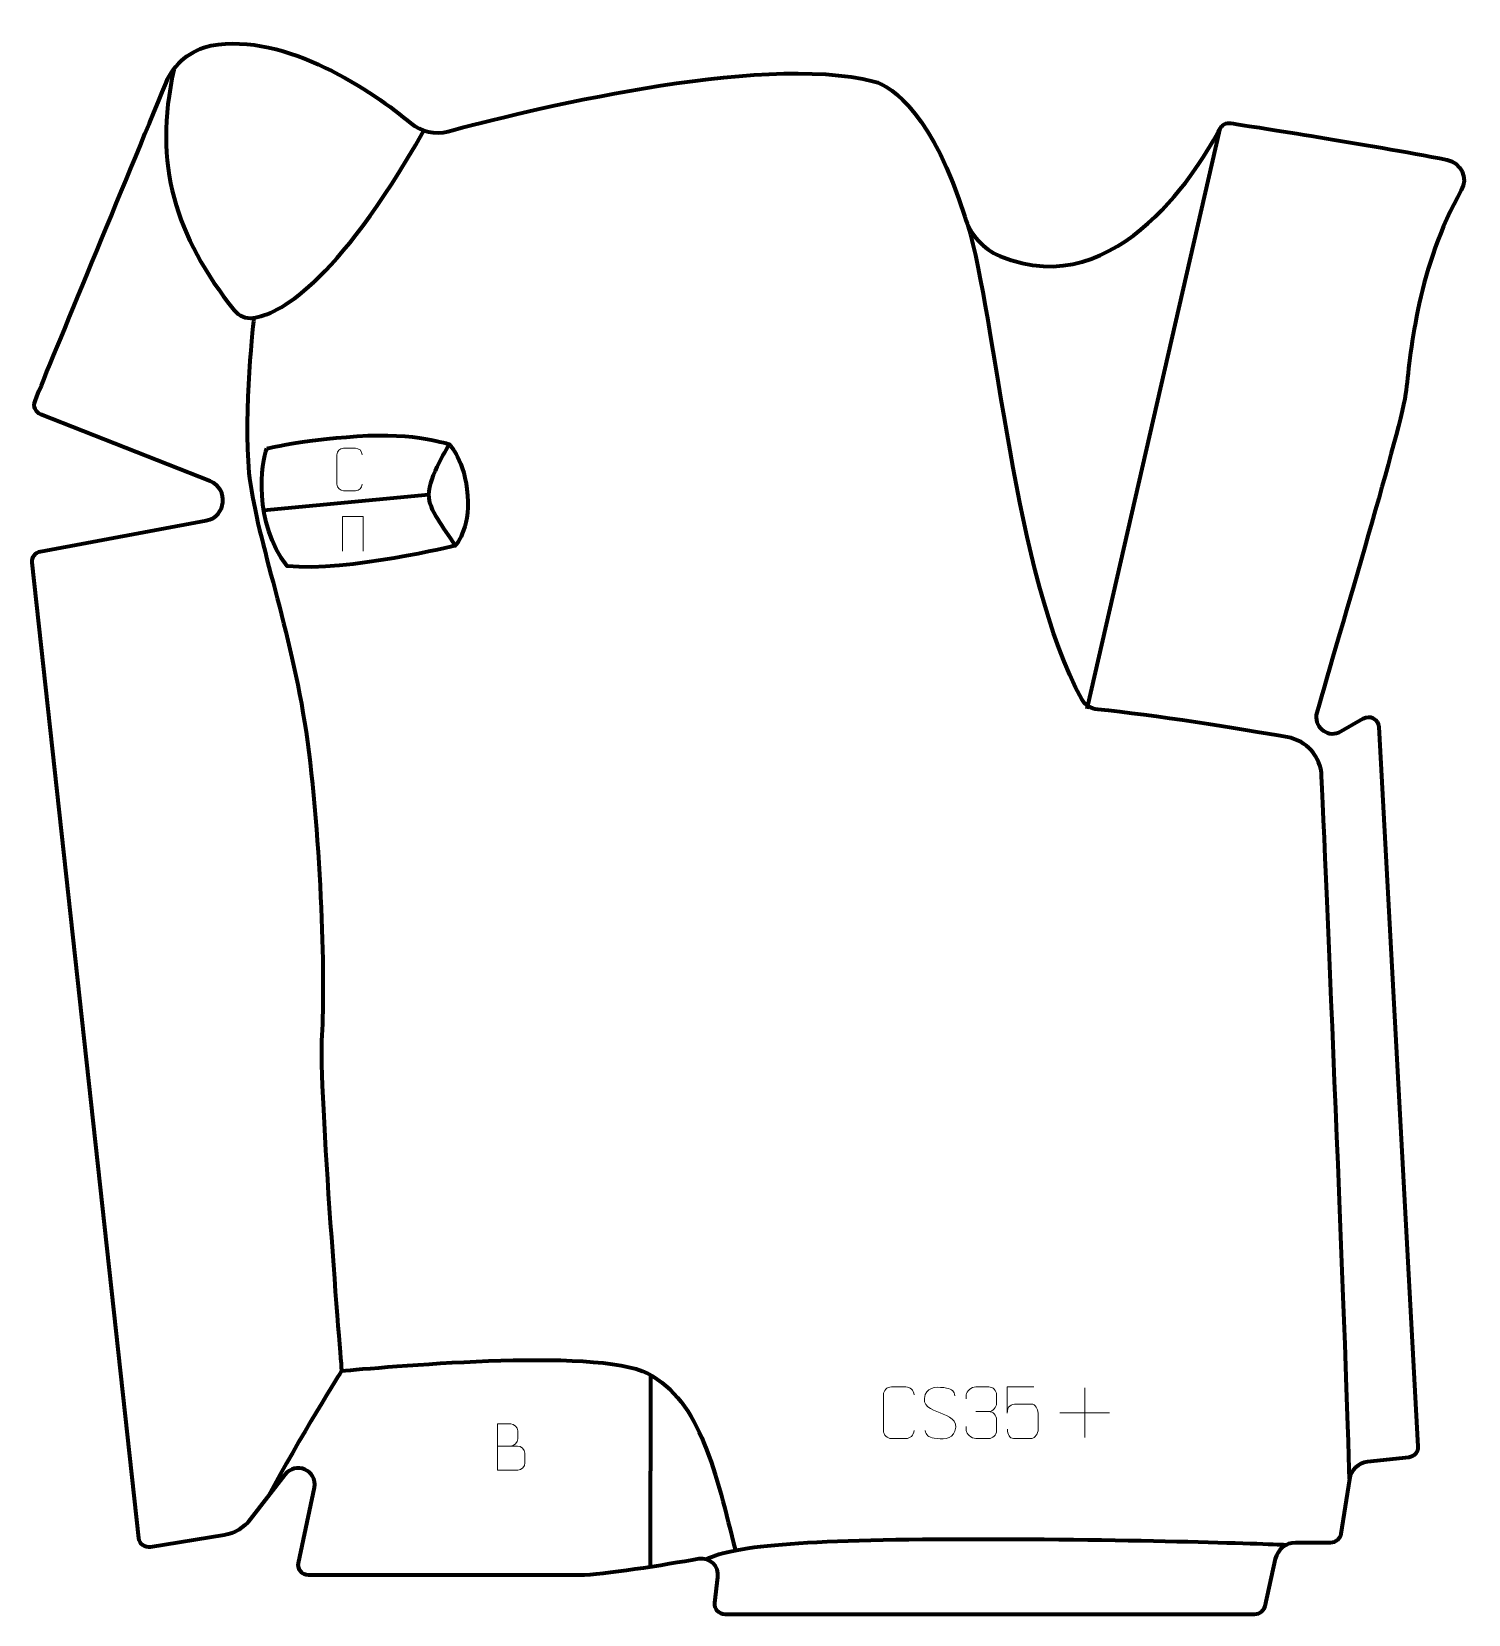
# Model space of a CAD drawing. Header units: millimetres. Extents: x -347 to 349, y -380 to 386.
import ezdxf

# ---------------------------------------------------------------- set-up
doc = ezdxf.new("R2010")
doc.units = ezdxf.units.MM
doc.header["$MEASUREMENT"] = 0
for name, color, linetype in [('layer 1', 7, 'Continuous'), ('layer 2', 7, 'Continuous'), ('layer 3', 7, 'Continuous')]:
    doc.layers.add(name, color=color, linetype=linetype)

msp = doc.modelspace()

# ---------------------------------------------------------------- linework, layer by layer
at = {"layer": 'layer 1', "color": 250, "lineweight": 9}
for points, knots in [([(-186.7448, 166.7873), (-186.86, 164.8729), (-188.242, 163.6538), (-190.0116, 163.6449), (-190.0116, 163.6449), (-191.9331, 163.6452), (-193.8545, 163.6452), (-195.7755, 163.6449), (-195.7755, 163.6449), (-197.3617, 163.558), (-198.9867, 165.1108), (-198.9775, 166.773), (-198.9775, 166.773), (-198.9772, 171.5274), (-198.9772, 176.2814), (-198.9775, 181.0352), (-198.9775, 181.0352), (-198.974, 182.7969), (-197.5347, 184.2136), (-195.7612, 184.2024), (-195.7612, 184.2024), (-193.8449, 184.2024), (-191.9283, 184.2024), (-190.0116, 184.2024), (-190.0116, 184.2024), (-188.4077, 184.2317), (-186.7668, 183.0027), (-186.7448, 180.9942)], [0, 0, 0, 0, 0.125, 0.125, 0.125, 0.125, 0.25, 0.25, 0.25, 0.25, 0.375, 0.375, 0.375, 0.375, 0.5, 0.5, 0.5, 0.5, 0.625, 0.625, 0.625, 0.625, 0.75, 0.75, 0.75, 0.75, 1, 1, 1, 1]), ([(-196.2422, 134.3357), (-196.2422, 134.3357), (-196.2422, 151.1994), (-196.2422, 151.1994), (-196.2422, 151.1994), (-196.2422, 151.1994), (-186.3442, 151.1994), (-186.3442, 151.1994), (-186.3442, 151.1994), (-186.3442, 151.1994), (-186.3442, 134.3357), (-186.3442, 134.3357)], [0, 0, 0, 0, 0.25, 0.25, 0.25, 0.25, 0.5, 0.5, 0.5, 0.5, 1, 1, 1, 1]), ([(80.3078, -291.1026), (80.168, -293.426), (78.4908, -294.9056), (76.3431, -294.9164), (76.3431, -294.9164), (74.0112, -294.916), (71.6793, -294.916), (69.3478, -294.9164), (69.3478, -294.9164), (67.4228, -295.0218), (65.4507, -293.1373), (65.4619, -291.12), (65.4619, -291.12), (65.4623, -285.3499), (65.4623, -279.5802), (65.4619, -273.8109), (65.4619, -273.8109), (65.4661, -271.6728), (67.2128, -269.9536), (69.3652, -269.9671), (69.3652, -269.9671), (71.6909, -269.9671), (74.017, -269.9671), (76.3431, -269.9671), (76.3431, -269.9671), (78.2897, -269.9316), (80.2811, -271.4231), (80.3078, -273.8607)], [0, 0, 0, 0, 0.125, 0.125, 0.125, 0.125, 0.25, 0.25, 0.25, 0.25, 0.375, 0.375, 0.375, 0.375, 0.5, 0.5, 0.5, 0.5, 0.625, 0.625, 0.625, 0.625, 0.75, 0.75, 0.75, 0.75, 1, 1, 1, 1]), ([(92.8848, -282.4435), (88.6365, -280.9731), (83.7284, -279.1773), (85.7335, -273.657), (85.7335, -273.657), (87.237, -269.5171), (92.4506, -269.9056), (96.0542, -270.5067), (96.0542, -270.5067), (98.9148, -270.9839), (99.7795, -272.1971), (100.0901, -274.2812)], [0, 0, 0, 0, 0.25, 0.25, 0.25, 0.25, 0.5, 0.5, 0.5, 0.5, 1, 1, 1, 1]), ([(105.5202, -275.651), (105.5202, -275.651), (105.5202, -273.7938), (105.5202, -273.7938), (105.5202, -273.7938), (105.5059, -272.0519), (108.1704, -269.9338), (110.2295, -269.9565), (110.2295, -269.9565), (112.2936, -269.9565), (114.3576, -269.9565), (116.4213, -269.9565), (116.4213, -269.9565), (118.6158, -269.9477), (120.2141, -271.7945), (120.2585, -273.7066), (120.2585, -273.7066), (120.2581, -275.1417), (120.2581, -276.5768), (120.2585, -278.0123), (120.2585, -278.0123), (120.2099, -279.6658), (118.6073, -281.8958), (116.409, -281.8858), (116.409, -281.8858), (118.6127, -281.897), (120.2207, -283.7002), (120.2747, -285.7597), (120.2747, -285.7597), (120.2743, -287.5444), (120.2743, -289.3291), (120.2747, -291.1142), (120.2747, -291.1142), (120.2848, -293.1756), (118.2299, -294.9387), (116.409, -294.9306), (116.409, -294.9306), (114.3437, -294.9303), (112.2785, -294.9303), (110.2129, -294.9306), (110.2129, -294.9306), (108.0443, -294.9191), (105.5133, -292.5189), (105.4947, -291.0571), (105.4947, -291.0571), (105.4947, -291.0571), (105.4947, -289.1485), (105.4947, -289.1485)], [0, 0, 0, 0, 0.07692308, 0.07692308, 0.07692308, 0.07692308, 0.15384615, 0.15384615, 0.15384615, 0.15384615, 0.23076923, 0.23076923, 0.23076923, 0.23076923, 0.30769231, 0.30769231, 0.30769231, 0.30769231, 0.38461538, 0.38461538, 0.38461538, 0.38461538, 0.46153846, 0.46153846, 0.46153846, 0.46153846, 0.53846154, 0.53846154, 0.53846154, 0.53846154, 0.61538462, 0.61538462, 0.61538462, 0.61538462, 0.69230769, 0.69230769, 0.69230769, 0.69230769, 0.76923077, 0.76923077, 0.76923077, 0.76923077, 0.84615385, 0.84615385, 0.84615385, 0.84615385, 1, 1, 1, 1]), ([(138.2789, -269.9887), (138.2789, -269.9887), (125.4272, -269.9887), (125.4272, -269.9887), (125.4272, -269.9887), (125.4275, -274.2193), (125.4275, -278.4502), (125.4272, -282.6814), (125.4272, -282.6814), (125.4269, -279.3713), (127.0579, -278.2995), (129.8699, -278.239), (129.8699, -278.239), (132.3095, -278.2387), (134.749, -278.2387), (137.1882, -278.239), (137.1882, -278.239), (138.838, -278.2322), (140.3129, -280.6127), (140.3414, -282.6814), (140.3414, -282.6814), (140.3411, -285.2687), (140.3411, -287.8563), (140.3414, -290.444), (140.3414, -290.444), (140.3876, -292.4034), (138.8882, -294.8397), (137.2623, -294.8982), (137.2623, -294.8982), (135.3058, -294.8979), (130.4108, -294.8979), (128.4538, -294.8982), (128.4538, -294.8982), (126.6083, -294.907), (125.5012, -292.9422), (125.4804, -290.3911)], [0, 0, 0, 0, 0.1, 0.1, 0.1, 0.1, 0.2, 0.2, 0.2, 0.2, 0.3, 0.3, 0.3, 0.3, 0.4, 0.4, 0.4, 0.4, 0.5, 0.5, 0.5, 0.5, 0.6, 0.6, 0.6, 0.6, 0.7, 0.7, 0.7, 0.7, 0.8, 0.8, 0.8, 0.8, 1, 1, 1, 1]), ([(92.8848, -282.4436), (96.9034, -284.0903), (101.9329, -285.9786), (100.0989, -291.3389), (100.0989, -291.3389), (98.6391, -295.6053), (93.7283, -295.3486), (90.0022, -294.7939), (90.0022, -294.7939), (87.2522, -294.3841), (86.0313, -293.1706), (85.6533, -291.0584)], [0, 0, 0, 0, 0.25, 0.25, 0.25, 0.25, 0.5, 0.5, 0.5, 0.5, 1, 1, 1, 1]), ([(-121.3089, -298.552), (-118.0499, -298.5516), (-114.7905, -298.5516), (-111.5308, -298.552), (-111.5308, -298.552), (-109.7615, -298.5675), (-108.0386, -300.1225), (-108.0386, -301.9583), (-108.0386, -301.9583), (-108.0389, -302.9691), (-108.0389, -305.7004), (-108.0386, -306.7115), (-108.0386, -306.7115), (-108.0227, -308.3756), (-109.404, -310.1794), (-111.4834, -310.1642), (-111.4834, -310.1642), (-114.7434, -310.1639), (-118.0031, -310.1639), (-121.2624, -310.1642), (-121.2624, -310.1642), (-121.2624, -302.7138), (-121.2624, -295.2637), (-121.2624, -287.8139), (-121.2624, -287.8139), (-119.1363, -287.8139), (-117.0099, -287.8139), (-114.8834, -287.8139), (-114.8834, -287.8139), (-113.3779, -287.7981), (-111.4999, -289.5093), (-111.484, -291.267), (-111.484, -291.267), (-111.4844, -293.1176), (-111.4844, -293.2483), (-111.484, -295.0992), (-111.484, -295.0992), (-111.4686, -296.9498), (-113.1295, -298.5675), (-114.9299, -298.552)], [0, 0, 0, 0, 0.09090909, 0.09090909, 0.09090909, 0.09090909, 0.18181818, 0.18181818, 0.18181818, 0.18181818, 0.27272727, 0.27272727, 0.27272727, 0.27272727, 0.36363636, 0.36363636, 0.36363636, 0.36363636, 0.45454545, 0.45454545, 0.45454545, 0.45454545, 0.54545455, 0.54545455, 0.54545455, 0.54545455, 0.63636364, 0.63636364, 0.63636364, 0.63636364, 0.72727273, 0.72727273, 0.72727273, 0.72727273, 0.81818182, 0.81818182, 0.81818182, 0.81818182, 1, 1, 1, 1])]:
    msp.add_open_spline(points, degree=3, knots=knots, dxfattribs=at)
for points in [[(162.8847, -270.4545), (162.8847, -270.4545), (162.8847, -294.4324), (162.8847, -294.4324)], [(110.2299, -281.8962), (110.2299, -281.8962), (116.4263, -281.8962), (116.4263, -281.8962)], [(150.8958, -282.4435), (150.8958, -282.4435), (174.8737, -282.4435), (174.8737, -282.4435)]]:
    msp.add_open_spline(points, degree=3, dxfattribs=at)
at = {"layer": 'layer 2', "color": 12, "lineweight": 200}
msp.add_open_spline([(-281.6838, 360.9948), (-301.2979, 313.1839), (-336.5848, 228.2025), (-345.0631, 207.046), (-345.0631, 207.046), (-346.0943, 204.4733), (-344.8335, 201.5554), (-342.254, 200.5391), (-342.254, 200.5391), (-342.254, 200.5391), (-260.2651, 168.231), (-260.2651, 168.231), (-260.2651, 168.231), (-251.1516, 164.4199), (-252.4964, 151.1107), (-262.1881, 149.1986), (-262.1881, 149.1986), (-262.1881, 149.1986), (-342.3714, 134.3146), (-342.3714, 134.3146), (-342.3714, 134.3146), (-344.9435, 133.8369), (-346.7127, 131.4585), (-346.4294, 128.8585), (-346.4294, 128.8585), (-346.4294, 128.8585), (-294.9101, -343.0841), (-294.9101, -343.0841), (-294.9101, -343.0841), (-294.5997, -345.9342), (-291.9602, -347.9397), (-289.1306, -347.4761), (-289.1306, -347.4761), (-289.1306, -347.4761), (-253.4852, -341.6334), (-253.4852, -341.6334), (-253.4852, -341.6334), (-248.5008, -340.8168), (-244.0099, -338.1445), (-240.915, -334.1531), (-240.915, -334.1531), (-240.915, -334.1531), (-224.1676, -312.5571), (-224.1676, -312.5571), (-224.1676, -312.5571), (-219.173, -305.703), (-208.3455, -310.3114), (-209.8244, -318.6616), (-209.8244, -318.6616), (-209.8244, -318.6616), (-217.5971, -355.2062), (-217.5971, -355.2062), (-217.5971, -355.2062), (-218.1397, -358.2676), (-215.7838, -361.0764), (-212.6736, -361.0764), (-212.6736, -361.0764), (-212.6736, -361.0764), (-81.3776, -361.0764), (-81.3776, -361.0764), (-81.3776, -361.0764), (-70.6528, -361.0764), (-40.2208, -356.0483), (-23.8989, -353.2102), (-23.8989, -353.2102), (-18.603, -352.2891), (-13.9251, -356.75), (-14.5923, -362.0826), (-14.5923, -362.0826), (-14.5923, -362.0826), (-16.1294, -374.379), (-16.1294, -374.379), (-16.1294, -374.379), (-16.5026, -377.3628), (-14.1757, -379.998), (-11.1682, -379.998), (-11.1682, -379.998), (-11.1682, -379.998), (245.1172, -379.998), (245.1172, -379.998), (245.1172, -379.998), (247.4575, -379.998), (249.4845, -378.3756), (249.9961, -376.0924), (249.9961, -376.0924), (249.9961, -376.0924), (255.1389, -353.153), (255.1389, -353.153), (255.1389, -353.153), (256.1626, -348.5874), (260.2167, -345.3418), (264.8967, -345.3418), (264.8967, -345.3418), (264.8967, -345.3418), (281.8953, -345.3418), (281.8953, -345.3418), (281.8953, -345.3418), (284.3584, -345.3418), (286.4549, -343.548), (286.8352, -341.1145), (286.8352, -341.1145), (286.8352, -341.1145), (290.9709, -314.6502), (290.9709, -314.6502), (290.9709, -314.6502), (291.6676, -310.1932), (295.2628, -306.755), (299.7469, -306.2569), (299.7469, -306.2569), (299.7469, -306.2569), (319.7265, -304.0372), (319.7265, -304.0372), (319.7265, -304.0372), (322.3624, -303.7444), (324.3112, -301.4446), (324.1669, -298.797), (324.1669, -298.797), (324.1669, -298.797), (305.1455, 49.4324), (305.1455, 49.4324), (305.1455, 49.4324), (304.9426, 53.1605), (300.8712, 55.3587), (297.6419, 53.4833), (297.6419, 53.4833), (297.6419, 53.4833), (285.8976, 46.6634), (285.8976, 46.6634), (285.8976, 46.6634), (279.7402, 44.201), (273.4307, 49.8656), (275.2236, 56.2491), (275.2236, 56.2491), (285.9212, 94.3438), (316.5409, 195.1839), (318.4473, 212.3409), (318.4473, 212.3409), (320.5989, 231.7007), (324.3704, 272.6778), (345.1448, 308.9936), (345.1448, 308.9936), (348.5467, 314.9403), (345.0443, 322.4739), (338.3165, 323.7735), (338.3165, 323.7735), (298.4691, 331.4719), (247.3277, 339.3695), (233.5471, 341.466), (233.5471, 341.466), (231.4541, 341.7843), (229.3946, 340.7414), (228.4096, 338.8678), (228.4096, 338.8678), (220.0657, 322.9932), (179.4553, 253.164), (121.9744, 277.1494), (121.9744, 277.1494), (113.7201, 280.5931), (107.4534, 287.5595), (104.8351, 296.1094), (104.8351, 296.1094), (90.0625, 344.3401), (70.066, 359.379), (60.862, 361.7215), (60.862, 361.7215), (5.4967, 375.8114), (-110.0602, 346.9509), (-145.157, 337.4906), (-145.157, 337.4906), (-151.4993, 335.7806), (-158.268, 337.3054), (-163.2856, 341.5437), (-163.2856, 341.5437), (-180.6983, 356.252), (-224.0191, 385.7605), (-259.7632, 379.0147), (-259.7632, 379.0147), (-269.6487, 377.1492), (-277.866, 370.3003), (-281.6838, 360.9948)], degree=3, knots=[0, 0, 0, 0, 0.02173913, 0.02173913, 0.02173913, 0.02173913, 0.04347826, 0.04347826, 0.04347826, 0.04347826, 0.06521739, 0.06521739, 0.06521739, 0.06521739, 0.08695652, 0.08695652, 0.08695652, 0.08695652, 0.10869565, 0.10869565, 0.10869565, 0.10869565, 0.13043478, 0.13043478, 0.13043478, 0.13043478, 0.15217391, 0.15217391, 0.15217391, 0.15217391, 0.17391304, 0.17391304, 0.17391304, 0.17391304, 0.19565217, 0.19565217, 0.19565217, 0.19565217, 0.2173913, 0.2173913, 0.2173913, 0.2173913, 0.23913043, 0.23913043, 0.23913043, 0.23913043, 0.26086957, 0.26086957, 0.26086957, 0.26086957, 0.2826087, 0.2826087, 0.2826087, 0.2826087, 0.30434783, 0.30434783, 0.30434783, 0.30434783, 0.32608696, 0.32608696, 0.32608696, 0.32608696, 0.34782609, 0.34782609, 0.34782609, 0.34782609, 0.36956522, 0.36956522, 0.36956522, 0.36956522, 0.39130435, 0.39130435, 0.39130435, 0.39130435, 0.41304348, 0.41304348, 0.41304348, 0.41304348, 0.43478261, 0.43478261, 0.43478261, 0.43478261, 0.45652174, 0.45652174, 0.45652174, 0.45652174, 0.47826087, 0.47826087, 0.47826087, 0.47826087, 0.5, 0.5, 0.5, 0.5, 0.52173913, 0.52173913, 0.52173913, 0.52173913, 0.54347826, 0.54347826, 0.54347826, 0.54347826, 0.56521739, 0.56521739, 0.56521739, 0.56521739, 0.58695652, 0.58695652, 0.58695652, 0.58695652, 0.60869565, 0.60869565, 0.60869565, 0.60869565, 0.63043478, 0.63043478, 0.63043478, 0.63043478, 0.65217391, 0.65217391, 0.65217391, 0.65217391, 0.67391304, 0.67391304, 0.67391304, 0.67391304, 0.69565217, 0.69565217, 0.69565217, 0.69565217, 0.7173913, 0.7173913, 0.7173913, 0.7173913, 0.73913043, 0.73913043, 0.73913043, 0.73913043, 0.76086957, 0.76086957, 0.76086957, 0.76086957, 0.7826087, 0.7826087, 0.7826087, 0.7826087, 0.80434783, 0.80434783, 0.80434783, 0.80434783, 0.82608696, 0.82608696, 0.82608696, 0.82608696, 0.84782609, 0.84782609, 0.84782609, 0.84782609, 0.86956522, 0.86956522, 0.86956522, 0.86956522, 0.89130435, 0.89130435, 0.89130435, 0.89130435, 0.91304348, 0.91304348, 0.91304348, 0.91304348, 0.93478261, 0.93478261, 0.93478261, 0.93478261, 0.95652174, 0.95652174, 0.95652174, 0.95652174, 1, 1, 1, 1], dxfattribs=at)
at = {"layer": 'layer 3', "color": 142, "lineweight": 200}
for points, knots in [([(-277.9004, 367.3188), (-288.2022, 321.5656), (-277.0681, 286.5369), (-248.6699, 250.9533), (-248.6699, 250.9533), (-246.4661, 248.1917), (-242.9793, 246.764), (-239.4804, 247.2575), (-239.4804, 247.2575), (-227.7481, 248.9124), (-200.0536, 262.1429), (-156.8516, 337.8922)], [0, 0, 0, 0, 0.25, 0.25, 0.25, 0.25, 0.5, 0.5, 0.5, 0.5, 1, 1, 1, 1]), ([(290.971, -314.6501), (290.0778, -265.522), (280.2219, -35.0128), (277.5602, 25.5698), (277.5602, 25.5698), (277.1474, 34.9671), (270.2407, 42.8048), (260.968, 44.3969), (260.968, 44.3969), (238.1305, 48.3173), (195.8459, 55.267), (169.2281, 57.7569), (169.2281, 57.7569), (165.9561, 58.0631), (163.0358, 59.9537), (161.4423, 62.8274), (161.4423, 62.8274), (129.0788, 121.2018), (119.6688, 248.7734), (106.5162, 291.8239)], [0, 0, 0, 0, 0.16666667, 0.16666667, 0.16666667, 0.16666667, 0.33333333, 0.33333333, 0.33333333, 0.33333333, 0.5, 0.5, 0.5, 0.5, 0.66666667, 0.66666667, 0.66666667, 0.66666667, 1, 1, 1, 1]), ([(-239.1561, 247.5946), (-239.1561, 247.5946), (-244.5349, 201.5857), (-241.5466, 172.3069), (-241.5466, 172.3069), (-238.5585, 143.0285), (-222.4221, 100.6044), (-214.6525, 51.6075), (-214.6525, 51.6075), (-206.8833, 2.6109), (-204.4925, -74.0672), (-206.2857, -99.7606), (-206.2857, -99.7606), (-208.0785, -125.4542), (-196.7233, -262.1029), (-196.7233, -262.1029), (-196.7233, -262.1029), (-196.7233, -262.1029), (-217.2321, -294.9363), (-232.2202, -322.9412)], [0, 0, 0, 0, 0.16666667, 0.16666667, 0.16666667, 0.16666667, 0.33333333, 0.33333333, 0.33333333, 0.33333333, 0.5, 0.5, 0.5, 0.5, 0.66666667, 0.66666667, 0.66666667, 0.66666667, 1, 1, 1, 1]), ([(-232.9805, 184.0583), (-235.3709, 177.6846), (-239.7538, 148.2069), (-223.0198, 127.0946), (-223.0198, 127.0946), (-193.5357, 124.3062), (-141.7398, 137.0531), (-141.7398, 137.0531), (-141.7398, 137.0531), (-141.7398, 137.0531), (-134.5681, 144.6216), (-135.7633, 161.3525), (-135.7633, 161.3525), (-136.959, 178.0833), (-144.5289, 186.0501), (-144.5289, 186.0501), (-144.5289, 186.0501), (-144.5289, 186.0501), (-160.466, 192.0251), (-189.1531, 190.0333), (-189.1531, 190.0333), (-217.8403, 188.0419), (-232.9805, 184.0583), (-232.9805, 184.0583)], [0, 0, 0, 0, 0.14285714, 0.14285714, 0.14285714, 0.14285714, 0.28571429, 0.28571429, 0.28571429, 0.28571429, 0.42857143, 0.42857143, 0.42857143, 0.42857143, 0.57142857, 0.57142857, 0.57142857, 0.57142857, 0.71428571, 0.71428571, 0.71428571, 0.71428571, 1, 1, 1, 1]), ([(-141.7399, 137.0532), (-147.318, 146.6135), (-154.4896, 153.7837), (-154.4896, 161.7509), (-154.4896, 161.7509), (-154.4896, 170.5146), (-144.5289, 186.0502), (-144.5289, 186.0502)], [0, 0, 0, 0, 0.33333333, 0.33333333, 0.33333333, 0.33333333, 1, 1, 1, 1]), ([(-196.7233, -262.1028), (-179.1922, -260.9079), (-74.0067, -250.3362), (-48.5072, -263.4814), (-48.5072, -263.4814), (-23.0075, -276.627), (-15.3404, -312.3521), (-6.1764, -349)], [0, 0, 0, 0, 0.33333333, 0.33333333, 0.33333333, 0.33333333, 1, 1, 1, 1]), ([(-20.4078, -353.375), (-7.0704, -346.3378), (30.7807, -343.5491), (113.2559, -343.5491), (113.2559, -343.5491), (195.7311, -343.5491), (260.5491, -346.3378), (260.5491, -346.3378)], [0, 0, 0, 0, 0.33333333, 0.33333333, 0.33333333, 0.33333333, 1, 1, 1, 1])]:
    msp.add_open_spline(points, degree=3, knots=knots, dxfattribs=at)
for points in [[(164.1529, 58.191), (164.1529, 58.191), (228.4096, 338.8677), (228.4096, 338.8677)], [(-234.4066, 154.2084), (-234.4066, 154.2084), (-154.4897, 161.7507), (-154.4897, 161.7507)], [(-47.3133, -357.0837), (-47.3133, -357.0837), (-47.1132, -264.2301), (-47.1132, -264.2301)]]:
    msp.add_open_spline(points, degree=3, dxfattribs=at)

doc.saveas('drawing.dxf')
